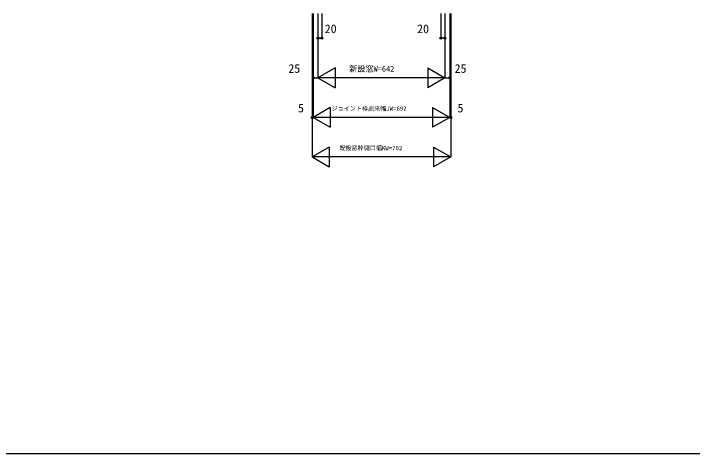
# Model space of a CAD drawing. Units: millimetres, scale not verified. Extents: x -6875 to 6875, y -5000 to 5000.
# Drawn here: x -3438 to 0, y -5000 to -2775 of the extents above; entities that cross this region are included whole.
import ezdxf
from ezdxf.enums import TextEntityAlignment as Align

# ---------------------------------------------------------------- set-up
doc = ezdxf.new("R2010")
doc.units = ezdxf.units.MM
doc.header["$LTSCALE"] = 20
doc.layers.add('0-8_YKK_F1', color=7, linetype='Continuous')
doc.layers.add('0-9_YKK_N1', color=2, linetype='Continuous')
doc.styles.add('ＭＳ ゴシック', font='')
doc.styles.get('ＭＳ ゴシック').set_extended_font_data('MS Gothic')

msp = doc.modelspace()

# ---------------------------------------------------------------- linework, layer by layer
at = {"layer": '0-8_YKK_F1'}
msp.add_line((-6875, -5000), (6875, -5000), dxfattribs=at)
at = {"layer": '0-9_YKK_N1'}
for p, q in [((-1926, -2775), (-1926, -3500)), ((-1921, -2775), (-1921, -3300)), ((-1896, -2775), (-1896, -3100)), ((-1876, -2775), (-1876, -2900)), ((-1274, -2775), (-1274, -2900)), ((-1229, -2775), (-1229, -3300)), ((-1224, -2775), (-1224, -3500)), ((-1896, -2900), (-1876, -2900)), ((-1254, -2900), (-1274, -2900)), ((-1809.4, -3050), (-1809.4, -3150)), ((-1340.6, -3050), (-1340.6, -3150)), ((-1921, -3100), (-1896, -3100)), ((-1254, -3100), (-1896, -3100)), ((-1834.4, -3250), (-1834.4, -3350)), ((-1315.6, -3250), (-1315.6, -3350)), ((-1921, -3300), (-1926, -3300)), ((-1229, -3300), (-1921, -3300)), ((-1229, -3300), (-1224, -3300)), ((-1839.4, -3450), (-1839.4, -3550)), ((-1310.6, -3450), (-1310.6, -3550)), ((-1224, -3500), (-1926, -3500))]:
    msp.add_line(p, q, dxfattribs=at)
for points in [[(-1254, -2775), (-1254, -3100), (-1229, -3100)], [(-1809.4, -3050), (-1896, -3100), (-1809.4, -3150)], [(-1340.6, -3050), (-1254, -3100), (-1340.6, -3150)], [(-1834.4, -3250), (-1921, -3300), (-1834.4, -3350)], [(-1315.6, -3250), (-1229, -3300), (-1315.6, -3350)], [(-1839.4, -3450), (-1926, -3500), (-1839.4, -3550)], [(-1310.6, -3450), (-1224, -3500), (-1310.6, -3550)]]:
    msp.add_lwpolyline(points, dxfattribs=at)
for centre in [(-1896, -2900), (-1876, -2900), (-1274, -2900), (-1254, -2900), (-1921, -3100), (-1229, -3100), (-1926, -3300), (-1224, -3300)]:
    msp.add_circle(centre, 5, dxfattribs=at)

# ---------------------------------------------------------------- texts
at = {"layer": '0-9_YKK_N1', "style": 'ＭＳ ゴシック'}
for s, height, p in [('20', 43.99, (-1861.58, -2887.22)), ('20', 43.99, (-1393.85, -2887.22)), ('25', 43.99, (-2046, -3088)), ('新設窓W=642', 29.33, (-1737.5, -3078)), ('25', 43.99, (-1204, -3088)), ('5', 43.99, (-1997.1, -3288)), ('ジョイント枠出来幅JW=692', 21.99, (-1827.24, -3273)), ('5', 43.99, (-1189.41, -3288)), ('既設窓枠開口幅KW=702', 21.99, (-1787.97, -3473))]:
    msp.add_text(s, height=height, dxfattribs=at).set_placement(p, align=Align.BOTTOM_LEFT)

doc.saveas('drawing.dxf')
